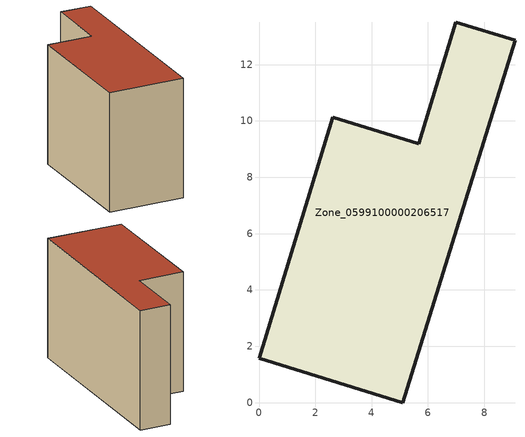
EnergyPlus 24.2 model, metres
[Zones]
Zone_0599100000206517
 floor ground (C_G): 0,1.57 2.61,10.13 5.67,9.19 6.99,13.5 9.09,12.86 5.1,0 z0
 wall outside (C_F): 2.61,10.13 0,1.57 5.1,0 9.09,12.86 6.99,13.5 5.67,9.19 2.61,10.13 z0:8.45
 roof outside (C_R): 9.09,12.86 6.99,13.5 5.67,9.19 2.61,10.13 0,1.57 5.1,0 z8.45
[BUILDING]
Pand.0599100000206517: North Axis=0; Terrain=City; Loads Convergence Tolerance Value=0.04; Temperature Convergence Tolerance Value=0.4; Solar Distribution=FullExterior; Maximum Number of Warmup Days=25; Minimum Number of Warmup Days=1
[Site:Location]
Rotterdam.The.Hague.AP_ZH_NLD Design_Conditions: Latitude=51.96; Longitude=4.45; Time Zone=1; Elevation=-4.5
[SITE:GROUNDTEMPERATURE:BUILDINGSURFACE]
18, 18, 18, 18, 18, 18, 18, 18, 18, 18, 18, 18
[MATERIAL] Thermal Absorptance=0.9; Solar Absorptance=0.7; Visible Absorptance=0.7
Name | Roughness | Thickness | Conductivity | Density | Specific Heat
G.TI.1975-1991 | MediumSmooth | 0.15 | 0.288461 | 540 | 1210
F.TI.1975-1991 | Rough | 0.3 | 0.230769 | 1920 | 840
R.TI.1975-1991 | MediumRough | 0.2 | 0.153846 | 1500 | 1000
[CONSTRUCTION]
C_G: G.TI.1975-1991
C_F: F.TI.1975-1991
C_R: R.TI.1975-1991
[ZONE]
Zone_0599100000206517: Type=1; Multiplier=1; Ceiling Height=Autocalculate; Volume=Autocalculate; Floor Area=autocalculate; Part of Total Floor Area=Yes
[ZONEINFILTRATION:DESIGNFLOWRATE]
Infil_Zone_0599100000206517: Zone or ZoneList or Space or SpaceList=Zone_0599100000206517; Schedule=AlwaysOn; Design Flow Rate Calculation Method=Flow/Area; Flow Rate per Floor Area=0.003; Constant Term Coefficient=1; Temperature Term Coefficient=0; Velocity Term Coefficient=0; Velocity Squared Term Coefficient=0
[HVACTEMPLATE:ZONE:IDEALLOADSAIRSYSTEM]
Zone_0599100000206517: Maximum Heating Supply Air Temperature=50; Minimum Cooling Supply Air Temperature=13; Maximum Heating Supply Air Humidity Ratio=0.0156; Minimum Cooling Supply Air Humidity Ratio=0.0077; Heating Limit=NoLimit; Cooling Limit=NoLimit; Dehumidification Control Type=ConstantSensibleHeatRatio; Cooling Sensible Heat Ratio=0.7; Dehumidification Setpoint=60; Humidification Control Type=None; Humidification Setpoint=30; Outdoor Air Method=None; Outdoor Air Flow Rate per Person=0.00944; Outdoor Air Flow Rate per Zone Floor Area=0; Outdoor Air Flow Rate per Zone=0; Demand Controlled Ventilation Type=None; Outdoor Air Economizer Type=NoEconomizer; Heat Recovery Type=None; Sensible Heat Recovery Effectiveness=0.7; Latent Heat Recovery Effectiveness=0.65
[ZONECONTROL:THERMOSTAT]
ThermostatControl_Zone_0599100000206517: Zone or ZoneList=Zone_0599100000206517; Control Type Schedule=DualSetpointControlType; Control 1=Thermostat_Zone_0599100000206517; Temperature Difference Between Cutout And Setpoint=0
[THERMOSTATSETPOINT:DUALSETPOINT]
Thermostat_Zone_0599100000206517: Heating Setpoint Temperature Schedule=HeatingSetpoint_Zone_0599100000206517; Cooling Setpoint Temperature Schedule=CoolingSetpoint_Zone_0599100000206517
[SCHEDULE:COMPACT]
HeatingSetpoint_Zone_0599100000206517: Through: 12/31, For: AllDays, Until: 24:00, 21
CoolingSetpoint_Zone_0599100000206517: Through: 12/31, For: AllDays, Until: 24:00, 24
DualSetpointControlType: Through: 12/31, For: AllDays, Until: 24:00, 4
AlwaysOn: Through: 12/31, For: AllDays, Until: 24:00, 1
